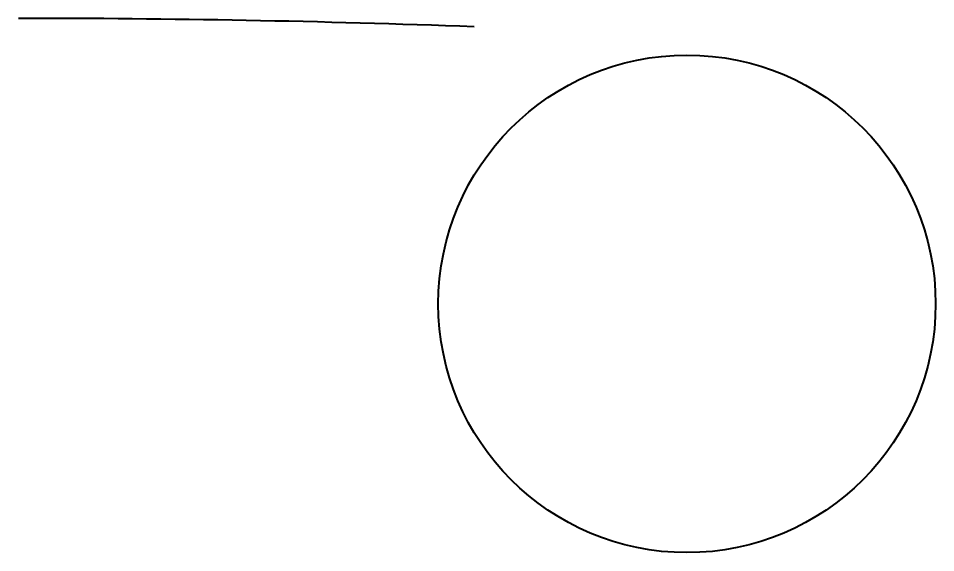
# Model space of a CAD drawing. Header units: millimetres. Extents: x 0 to 0.508, y 6.534 to 6.83.
import ezdxf

# ---------------------------------------------------------------- set-up
doc = ezdxf.new("R2010")
doc.units = ezdxf.units.MM
doc.layers.add('ModelSketch_Visible', color=7, linetype='Continuous', lineweight=40)

msp = doc.modelspace()

# ---------------------------------------------------------------- linework, layer by layer
at = {"layer": 'ModelSketch_Visible'}
msp.add_circle((0.37027, 6.672), 0.1377, dxfattribs=at)
msp.add_arc((0, 0), 6.83003, 87.882353, 90, dxfattribs=at)

doc.saveas('drawing.dxf')
